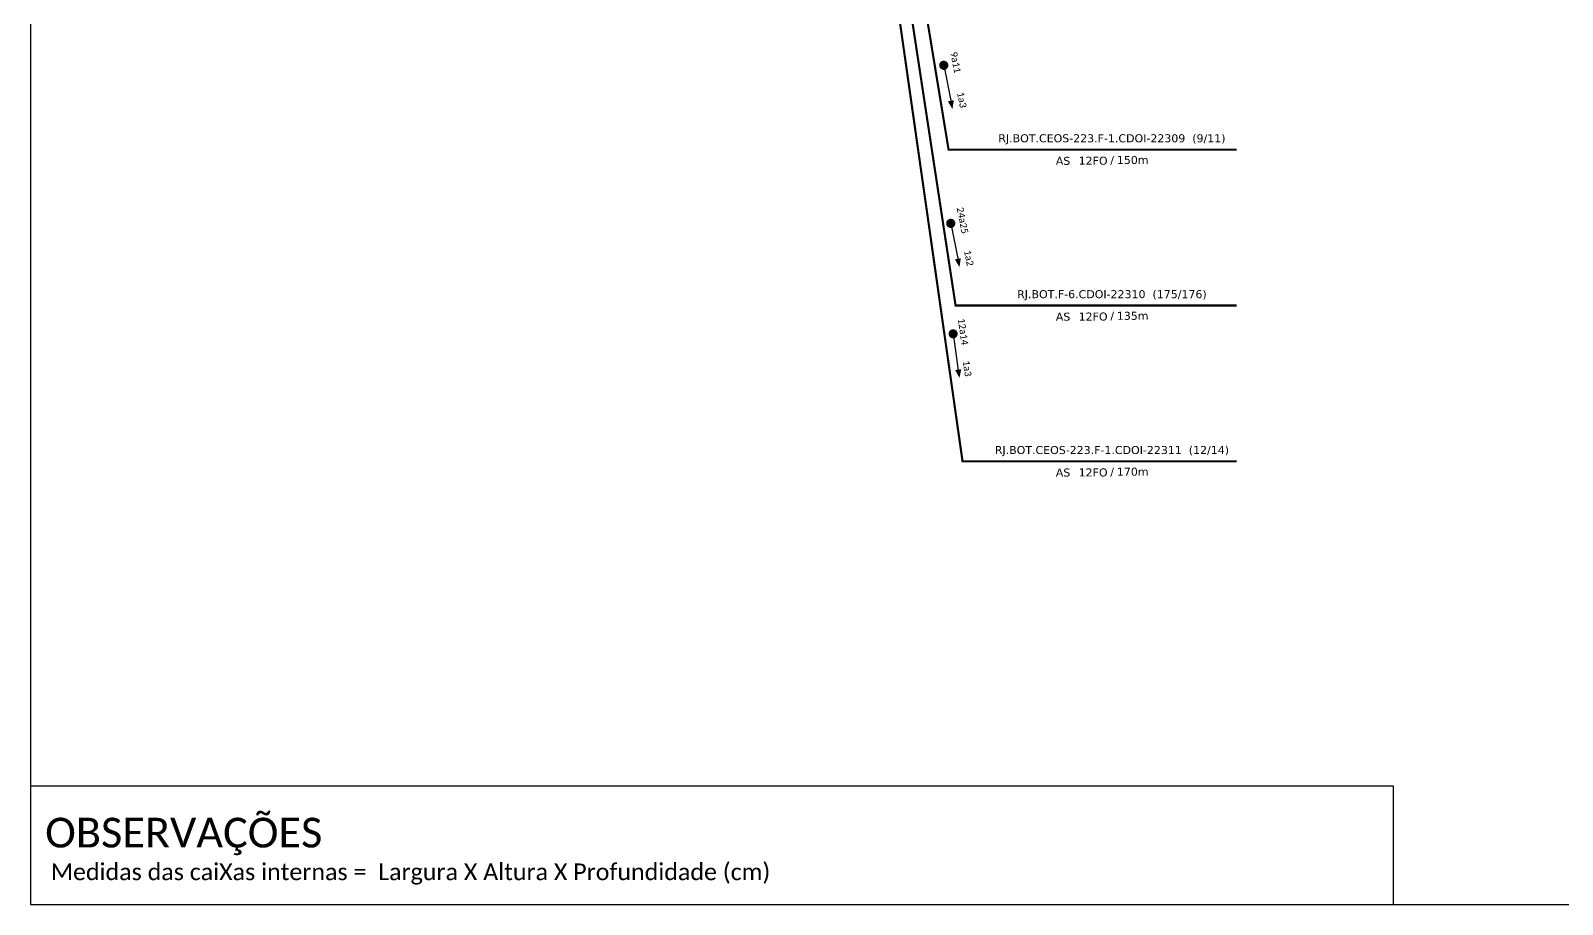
# Model space of a CAD drawing. Extents: x -89 to 2622484776, y -1852823961 to 1299.
# Drawn here: x -89.3 to 278.3, y 705 to 914.7 of the extents above; entities that cross this region are included whole.
import ezdxf
from ezdxf.enums import TextEntityAlignment as Align

# ---------------------------------------------------------------- set-up
doc = ezdxf.new("R2010")
doc.units = 0
doc.layers.add('40.1-ETIQUETAS', color=1, linetype='Continuous', lineweight=20)
for name, color, linetype in [('CAP a instalar', 1, 'Continuous'), ('CD a instalar', 1, 'Continuous'), ('SETA', 7, 'Continuous')]:
    doc.layers.add(name, color=color, linetype=linetype)
doc.styles.add('siredit', font='verdana.ttf')
doc.styles.get("Standard").update_dxf_attribs({"font": 'arial.ttf'})
doc.styles.add('WMF-Calibri0', font='calibri.ttf')
doc.linetypes.add('FENCELINE1', pattern='A,0.25,-0.1,[133,ltypeshp.shx,S=0.1,R=0,X=-0.1,Y=0],-0.1,1', length=1.45)

# ---------------------------------------------------------------- blocks, each defined once
blk = doc.blocks.new('ETIQUETA_RS5F')
at = {"layer": '40.1-ETIQUETAS', "color": 0, "style": 'siredit'}
blk.add_text('/', height=1.5, dxfattribs=at).set_placement((1.58, -1.95), align=Align.MIDDLE_RIGHT)
for tag, p in [('ETIQUETA_R_SECUNDARIA', (1.21, 2.1)), ('ETIQUETA_R_PRIMARIA', (1.21, 4.1)), ('F_ATIVAS/F_MORTAS', (1.14, -4.24))]:
    blk.add_attdef(tag, text='', height=1.5, dxfattribs=at).set_placement(p, align=Align.MIDDLE_CENTER)
for tag, p in [('TIPO_CABO', (-6.58, -2.12)), ('CAP_CABO', (0.4, -2.09))]:
    blk.add_attdef(tag, text='', height=1.5, dxfattribs=at).set_placement(p, align=Align.MIDDLE_RIGHT)
blk.add_attdef('METROS', text='', height=1.5, dxfattribs=at).set_placement((2.14, -1.95), align=Align.MIDDLE_LEFT)
for tag, p in [('FUSÃO_1', (0.85, -8.39)), ('FUSÃO_2', (0.85, -10.6)), ('FUSÃO_3', (0.85, -12.93)), ('FUSÃO_4', (0.85, -15.14)), ('FUSÃO_5', (0.85, -17.16))]:
    blk.add_attdef(tag, text='', height=1.5, dxfattribs=at).set_placement(p, align=Align.CENTER)

msp = doc.modelspace()

# ---------------------------------------------------------------- linework, layer by layer
msp.add_lwpolyline([(-89.32, 705.02), (749.25, 705.02), (749.25, 1299.02), (-89.32, 1299.02), (-89.32, 705.02)])
at = {"color": 7, "const_width": 1.1}
for points in [[(129.75, 906.91, 1), (129.97, 905.83, 1)], [(131.43, 868.98, 1), (131.64, 867.9, 1)], [(132.02, 842.47, 1), (132.17, 841.39, 1)]]:
    msp.add_lwpolyline(points, format="xyb", close=True, dxfattribs=at)
at = {"color": 7}
msp.add_lwpolyline([(-89.24, 733.5), (237.71, 733.5), (237.71, 705.02)], dxfattribs=at)
at = {"layer": 'CAP a instalar', "color": 7, "linetype": 'FENCELINE1', "ltscale": 5, "const_width": 0.513}
msp.add_lwpolyline([(200.15, 848.74), (132.69, 848.74), (75.69, 1222.77)], dxfattribs=at)
at = {"layer": 'CD a instalar', "color": 7, "linetype": 'FENCELINE1', "ltscale": 5, "const_width": 0.513}
for points in [[(200.15, 886.14), (131.01, 886.14), (75.69, 1222.77)], [(200.15, 811.34), (134.36, 811.34), (75.69, 1222.77)]]:
    msp.add_lwpolyline(points, dxfattribs=at)
at = {"layer": 'SETA', "color": 7}
for points in [[(129.86, 906.37), (131.69, 897.11)], [(131.53, 868.44), (133.36, 859.18)], [(132.1, 841.93), (133.43, 832.58)]]:
    msp.add_lwpolyline(points, dxfattribs=at)
for points in [[(132.27, 898), (131.94, 895.88), (130.84, 897.72)], [(133.95, 860.06), (133.62, 857.95), (132.51, 859.78)], [(134.06, 833.44), (133.62, 831.34), (132.61, 833.23)]]:
    msp.add_solid(points, dxfattribs=at)

# ---------------------------------------------------------------- block references
at = {"layer": 'CAP a instalar', "color": 7, "linetype": 'FENCELINE1', "ltscale": 5.3}
ref = msp.add_blockref('ETIQUETA_RS5F', (168.7, 886.16), dxfattribs=dict(at, xscale=1.280902120837365, yscale=1.280902120837365, zscale=1.280902120837365))
ref.add_attrib('ETIQUETA_R_SECUNDARIA', 'RJ.BOT.CEOS-223.F-1.CDOI-22309  (9/11)', dxfattribs={"layer": '40.1-ETIQUETAS', "color": 0, "height": 1.9214, "style": 'siredit'}).set_placement((170.21, 888.86), align=Align.MIDDLE_CENTER)
ref.add_attrib('TIPO_CABO', 'AS', dxfattribs={"layer": '40.1-ETIQUETAS', "color": 0, "height": 1.921, "style": 'siredit'}).set_placement((160.22, 883.45), align=Align.MIDDLE_RIGHT)
ref.add_attrib('CAP_CABO', '12FO', dxfattribs={"layer": '40.1-ETIQUETAS', "color": 0, "height": 1.921, "style": 'siredit'}).set_placement((169.17, 883.48), align=Align.MIDDLE_RIGHT)
ref.add_attrib('METROS', '150m', dxfattribs={"layer": '40.1-ETIQUETAS', "color": 0, "height": 1.921, "style": 'siredit'}).set_placement((171.4, 883.66), align=Align.MIDDLE_LEFT)
ref = msp.add_blockref('ETIQUETA_RS5F', (168.7, 848.76), dxfattribs=dict(at, xscale=1.280902120837365, yscale=1.280902120837365, zscale=1.280902120837365))
ref.add_attrib('ETIQUETA_R_SECUNDARIA', 'RJ.BOT.F-6.CDOI-22310  (175/176)', dxfattribs={"layer": '40.1-ETIQUETAS', "color": 0, "height": 1.9214, "style": 'siredit'}).set_placement((170.21, 851.45), align=Align.MIDDLE_CENTER)
ref.add_attrib('TIPO_CABO', 'AS', dxfattribs={"layer": '40.1-ETIQUETAS', "color": 0, "height": 1.921, "style": 'siredit'}).set_placement((160.22, 846.05), align=Align.MIDDLE_RIGHT)
ref.add_attrib('CAP_CABO', '12FO', dxfattribs={"layer": '40.1-ETIQUETAS', "color": 0, "height": 1.921, "style": 'siredit'}).set_placement((169.17, 846.08), align=Align.MIDDLE_RIGHT)
ref.add_attrib('METROS', '135m', dxfattribs={"layer": '40.1-ETIQUETAS', "color": 0, "height": 1.921, "style": 'siredit'}).set_placement((171.4, 846.26), align=Align.MIDDLE_LEFT)
ref = msp.add_blockref('ETIQUETA_RS5F', (168.7, 811.36), dxfattribs=dict(at, xscale=1.280902120837365, yscale=1.280902120837365, zscale=1.280902120837365))
ref.add_attrib('ETIQUETA_R_SECUNDARIA', 'RJ.BOT.CEOS-223.F-1.CDOI-22311  (12/14)', dxfattribs={"layer": '40.1-ETIQUETAS', "color": 0, "height": 1.9214, "style": 'siredit'}).set_placement((170.21, 814.05), align=Align.MIDDLE_CENTER)
ref.add_attrib('TIPO_CABO', 'AS', dxfattribs={"layer": '40.1-ETIQUETAS', "color": 0, "height": 1.921, "style": 'siredit'}).set_placement((160.22, 808.65), align=Align.MIDDLE_RIGHT)
ref.add_attrib('CAP_CABO', '12FO', dxfattribs={"layer": '40.1-ETIQUETAS', "color": 0, "height": 1.921, "style": 'siredit'}).set_placement((169.17, 808.67), align=Align.MIDDLE_RIGHT)
ref.add_attrib('METROS', '170m', dxfattribs={"layer": '40.1-ETIQUETAS', "color": 0, "height": 1.921, "style": 'siredit'}).set_placement((171.4, 808.85), align=Align.MIDDLE_LEFT)

# ---------------------------------------------------------------- texts
at = {"color": 7, "style": 'WMF-Calibri0'}
msp.add_text('OBSERVAÇÕES', height=7.1308, dxfattribs=at).set_placement((-85.83, 718.67))
at = {"color": 7, "char_height": 1.6473, "width": 27.8482, "attachment_point": 5}
for s, insert, rotation in [('{\\fCalibri|b0|i0|c0|p34;\\C7;9a11}', (132.7, 907.08), 281.1495), ('{\\fCalibri|b0|i0|c0|p34;\\C7;1a3}', (134.2, 898.05), 281.1495), ('{\\fCalibri|b0|i0|c0|p34;\\C7;24a25}', (134.37, 869.14), 281.1495), ('{\\fCalibri|b0|i0|c0|p34;\\C7;1a2}', (135.88, 860.12), 281.1495), ('{\\fCalibri|b0|i0|c0|p34;\\C7;12a14}', (134.49, 842.45), 278.1154), ('{\\fCalibri|b0|i0|c0|p34;\\C7;1a3}', (135.48, 833.61), 278.1154)]:
    msp.add_mtext(s, dxfattribs=dict(at, insert=insert, rotation=rotation))
at = {"color": 7, "insert": (-84.48, 714.83), "char_height": 4, "width": 658.8434, "attachment_point": 1, "style": 'WMF-Calibri0'}
msp.add_mtext('Medidas das caiXas internas =  Largura X Altura X Profundidade (cm)', dxfattribs=at)

doc.saveas('drawing.dxf')
